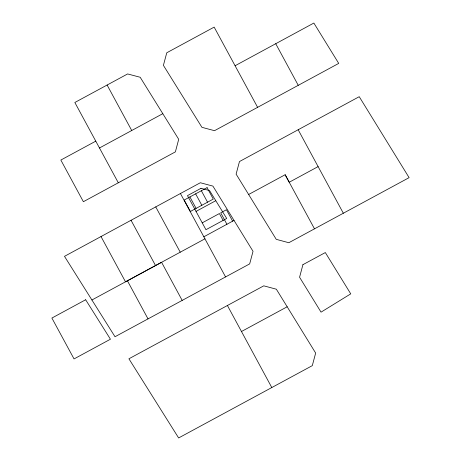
<?xml version="1.0" encoding="UTF-8"?>
<svg xmlns="http://www.w3.org/2000/svg" width="461" height="461" viewBox="0 0 461 461"><rect width="100%" height="100%" fill="white"/><g stroke="black" fill="none" stroke-linecap="round" stroke-linejoin="round"><path stroke-width="0.69" d="M235.093 65.739L313.86 23.05L338.72 63.399L214.503 130.688L201.93 127.328L163.407 65.353L166.767 52.779L214.163 27.113L257.613 107.338M99.472 147.981L162.802 113.683M180.43 193.522L64.488 256.339L115.014 336.743L249.672 263.888L253.031 251.314L212.919 186.106L200.345 182.746L180.43 193.522L225.567 276.928M298.169 129.748L359.234 96.689L409.109 177.646L288.822 242.722L276.248 239.34L236.107 174.131L239.466 161.557L298.169 129.748L343.33 213.23M196.029 211.397L215.783 200.696M202.223 222.842L219.396 213.541L223.112 220.41M318.107 166.611L289.214 182.256L285.152 174.731L248.629 194.49M203.86 236.787L234.027 220.416M204.955 238.815L125.507 281.821L101.011 236.551M91.923 299.99L161.581 262.292L182.176 300.405M95.779 141.152L60.846 160.048L83.378 201.705L175.382 151.876L178.712 139.303L140.184 77.269L127.616 73.939L74.843 102.486L118.31 182.781M241.478 331.511L287.18 306.784L315.658 353.068L312.299 365.642L178.632 437.95L128.913 358.791L263.778 285.832L276.352 289.214L287.18 306.784M285.152 174.731L314.488 228.823M275.724 43.709L298.244 85.314M232.632 221.171L226.437 209.726L220.715 212.826L226.91 224.271M201.359 190.745L207.554 202.189M195.631 193.845L201.832 205.289M189.909 196.939L196.109 208.389M227.411 305.505L271.794 387.551M107.113 85.031L131.731 130.509M155.749 206.903L180.245 252.196M131.051 220.283L155.547 265.553M127.426 280.778L148.016 318.891M302.929 264.666L299.575 277.24L321.046 312.149L350.746 293.859L325.322 252.559L302.929 264.666M201.002 188.313L187.489 195.631L205.946 229.705L226.714 218.462L209.571 190.6L201.002 188.313M207.081 187.644L184.187 200.039L190.387 211.484L213.276 199.089L207.081 187.644M85.654 299.754L51.891 318.055L74.042 358.923L110.433 339.221L85.654 299.754"/></g></svg>
